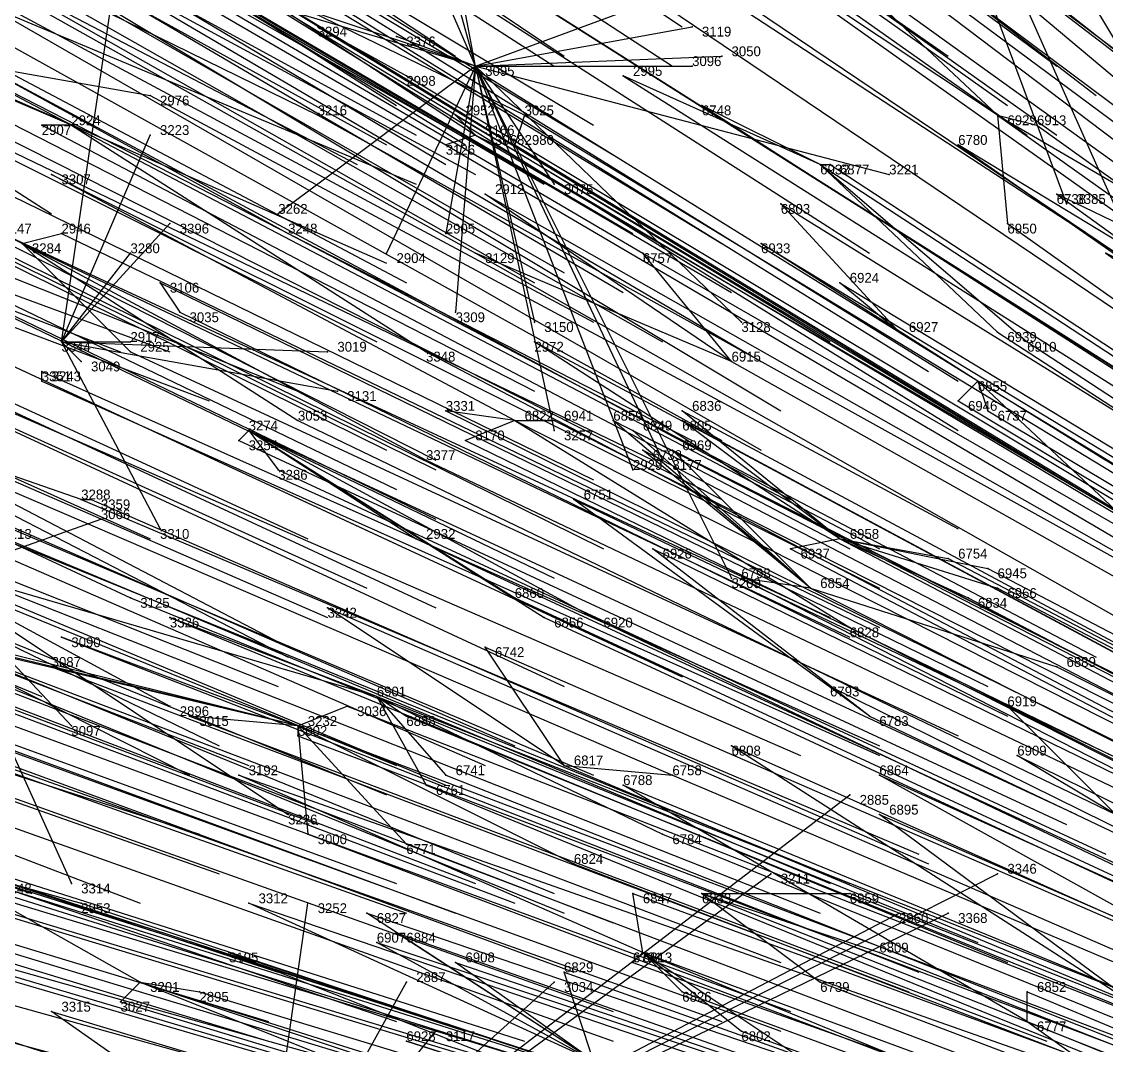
# Model space of a CAD drawing. Extents: x -0.5 to 0.59, y -0.5 to 0.59.
# Drawn here: x -0.381 to -0.271, y 0.1076 to 0.2115 of the extents above; entities that cross this region are included whole.
import ezdxf

# ---------------------------------------------------------------- set-up
doc = ezdxf.new("R2010")
doc.units = 0
for name, color, linetype in [('Facilities', 3, 'CONTINUOUS'), ('Facilities_lines', 3, 'CONTINUOUS'), ('Normals', 1, 'CONTINUOUS'), ('Source_points', 5, 'CONTINUOUS'), ('Text', 3, 'CONTINUOUS')]:
    doc.layers.add(name, color=color, linetype=linetype)

msp = doc.modelspace()

# ---------------------------------------------------------------- linework, layer by layer
at = {"layer": 'Facilities', "color": 3}
for p in [(-0.351, 0.211, -1.025), (-0.335, 0.207, -1.25), (-0.33, 0.202, -0.968), (-0.282, 0.202, -0.866), (-0.376, 0.201, -1.067), (-0.335, 0.2, -0.975), (-0.3, 0.197, -0.897), (-0.381, 0.189, -1.062), (-0.367, 0.185, -1.027), (-0.292, 0.18, -0.858), (-0.377, 0.179, -1.25), (-0.309, 0.177, -0.892), (-0.379, 0.175, -1.044), (-0.284, 0.175, -0.834), (-0.331, 0.171, -0.931), (-0.358, 0.17, -0.992), (-0.375, 0.163, -1.023), (-0.298, 0.159, -0.843), (-0.301, 0.154, -0.845), (-0.345, 0.143, -0.935), (-0.295, 0.141, -0.817), (-0.353, 0.14, -0.949), (-0.326, 0.136, -0.882), (-0.312, 0.123, -0.838), (-0.318, 0.117, -0.847), (-0.369, 0.114, -0.964), (-0.279, 0.11, -0.749)]:
    msp.add_point(p, dxfattribs=at)
at = {"layer": 'Facilities_lines', "color": 3}
for p, q in [((-0.3, 0.26, -1.25), (-0.264, 0.179, -1.25)), ((-0.3, 0.26, -1.25), (-0.265, 0.201, -1.25)), ((-0.3, 0.26, -1.25), (-0.275, 0.193, -1.25)), ((-0.335, 0.207, -1.25), (-0.346, 0.247, -1.25)), ((-0.335, 0.207, -1.25), (-0.346, 0.247, -1.25)), ((-0.335, 0.207, -1.25), (-0.348, 0.237, -1.25)), ((-0.306, 0.236, -0.965), (-0.262, 0.199, -0.822)), ((-0.335, 0.207, -1.25), (-0.34, 0.234, -1.25)), ((-0.41, 0.231, -1.176), (-0.351, 0.202, -1.014)), ((-0.282, 0.202, -0.866), (-0.312, 0.222, -0.956)), ((-0.335, 0.207, -1.25), (-0.372, 0.218, -1.25)), ((-0.33, 0.202, -0.968), (-0.365, 0.219, -1.065)), ((-0.282, 0.202, -0.866), (-0.299, 0.218, -0.925)), ((-0.376, 0.201, -1.067), (-0.411, 0.216, -1.162)), ((-0.335, 0.207, -1.25), (-0.362, 0.216, -1.25)), ((-0.335, 0.207, -1.25), (-0.316, 0.214, -1.25)), ((-0.377, 0.179, -1.25), (-0.372, 0.213, -1.25)), ((-0.376, 0.201, -1.067), (-0.395, 0.211, -1.12)), ((-0.351, 0.211, -1.025), (-0.342, 0.206, -0.998)), ((-0.335, 0.207, -1.25), (-0.313, 0.211, -1.25)), ((-0.335, 0.207, -1.25), (-0.343, 0.21, -1.25)), ((-0.385, 0.207, -1.093), (-0.368, 0.204, -1.051)), ((-0.385, 0.207, -1.093), (-0.354, 0.19, -1.005)), ((-0.335, 0.207, -1.25), (-0.355, 0.192, -1.25)), ((-0.335, 0.207, -1.25), (-0.344, 0.188, -1.25)), ((-0.335, 0.207, -1.25), (-0.338, 0.19, -1.25)), ((-0.335, 0.207, -1.25), (-0.337, 0.182, -1.25)), ((-0.335, 0.207, -1.25), (-0.31, 0.208, -1.25)), ((-0.335, 0.207, -1.25), (-0.319, 0.166, -1.25)), ((-0.335, 0.207, -1.25), (-0.327, 0.195, -1.25)), ((-0.335, 0.207, -1.25), (-0.313, 0.207, -1.25)), ((-0.335, 0.207, -1.25), (-0.308, 0.181, -1.25)), ((-0.335, 0.207, -1.25), (-0.329, 0.181, -1.25)), ((-0.335, 0.207, -1.25), (-0.316, 0.167, -1.25)), ((-0.335, 0.207, -1.25), (-0.309, 0.155, -1.25)), ((-0.335, 0.207, -1.25), (-0.293, 0.196, -1.25)), ((-0.335, 0.207, -1.25), (-0.327, 0.17, -1.25)), ((-0.3, 0.197, -0.897), (-0.32, 0.206, -0.952)), ((-0.3, 0.197, -0.897), (-0.312, 0.203, -0.931)), ((-0.335, 0.2, -0.975), (-0.337, 0.202, -0.982)), ((-0.33, 0.202, -0.968), (-0.331, 0.199, -0.965)), ((-0.282, 0.202, -0.866), (-0.27, 0.195, -0.832)), ((-0.282, 0.202, -0.866), (-0.278, 0.201, -0.858)), ((-0.282, 0.202, -0.866), (-0.281, 0.191, -0.849)), ((-0.376, 0.201, -1.067), (-0.379, 0.201, -1.072)), ((-0.376, 0.201, -1.067), (-0.34, 0.178, -0.959)), ((-0.377, 0.179, -1.25), (-0.368, 0.2, -1.25)), ((-0.335, 0.2, -0.975), (-0.338, 0.199, -0.98)), ((-0.335, 0.2, -0.975), (-0.333, 0.199, -0.971)), ((-0.253, 0.179, -0.776), (-0.286, 0.199, -0.871)), ((-0.331, 0.171, -0.931), (-0.378, 0.196, -1.063)), ((-0.3, 0.197, -0.897), (-0.299, 0.197, -0.894)), ((-0.3, 0.197, -0.897), (-0.279, 0.179, -0.828)), ((-0.3, 0.197, -0.897), (-0.282, 0.18, -0.836)), ((-0.309, 0.177, -0.892), (-0.334, 0.194, -0.965)), ((-0.247, 0.18, -0.765), (-0.276, 0.194, -0.843)), ((-0.292, 0.18, -0.858), (-0.304, 0.193, -0.9)), ((-0.377, 0.179, -1.25), (-0.366, 0.191, -1.25)), ((-0.381, 0.189, -1.062), (-0.383, 0.19, -1.069)), ((-0.381, 0.189, -1.062), (-0.377, 0.19, -1.057)), ((-0.381, 0.189, -1.062), (-0.37, 0.178, -1.027)), ((-0.381, 0.189, -1.062), (-0.353, 0.171, -0.982)), ((-0.381, 0.189, -1.062), (-0.34, 0.167, -0.948)), ((-0.284, 0.175, -0.834), (-0.306, 0.189, -0.9)), ((-0.377, 0.179, -1.25), (-0.37, 0.188, -1.25)), ((-0.309, 0.177, -0.892), (-0.335, 0.188, -0.959)), ((-0.309, 0.177, -0.892), (-0.318, 0.188, -0.924)), ((-0.253, 0.179, -0.776), (-0.271, 0.188, -0.825)), ((-0.367, 0.185, -1.027), (-0.365, 0.182, -1.018)), ((-0.292, 0.18, -0.858), (-0.298, 0.185, -0.877)), ((-0.377, 0.179, -1.25), (-0.35, 0.178, -1.25)), ((-0.377, 0.179, -1.25), (-0.349, 0.174, -1.25)), ((-0.377, 0.179, -1.25), (-0.37, 0.179, -1.25)), ((-0.377, 0.179, -1.25), (-0.375, 0.177, -1.25)), ((-0.377, 0.179, -1.25), (-0.367, 0.16, -1.25)), ((-0.298, 0.159, -0.843), (-0.329, 0.179, -0.937)), ((-0.379, 0.175, -1.044), (-0.379, 0.176, -1.044)), ((-0.284, 0.175, -0.834), (-0.286, 0.173, -0.835)), ((-0.284, 0.175, -0.834), (-0.283, 0.172, -0.827)), ((-0.284, 0.175, -0.834), (-0.268, 0.16, -0.78)), ((-0.375, 0.163, -1.023), (-0.401, 0.172, -1.091)), ((-0.331, 0.171, -0.931), (-0.338, 0.172, -0.949)), ((-0.298, 0.159, -0.843), (-0.314, 0.172, -0.894)), ((-0.331, 0.171, -0.931), (-0.336, 0.169, -0.94)), ((-0.331, 0.171, -0.931), (-0.297, 0.15, -0.832)), ((-0.331, 0.171, -0.931), (-0.327, 0.171, -0.922)), ((-0.301, 0.154, -0.845), (-0.321, 0.171, -0.91)), ((-0.298, 0.159, -0.843), (-0.314, 0.171, -0.893)), ((-0.358, 0.17, -0.992), (-0.359, 0.169, -0.992)), ((-0.358, 0.17, -0.992), (-0.341, 0.159, -0.94)), ((-0.358, 0.17, -0.992), (-0.355, 0.166, -0.981)), ((-0.358, 0.17, -0.992), (-0.328, 0.151, -0.902)), ((-0.358, 0.17, -0.992), (-0.331, 0.153, -0.912)), ((-0.358, 0.17, -0.992), (-0.323, 0.151, -0.89)), ((-0.301, 0.154, -0.845), (-0.319, 0.17, -0.903)), ((-0.301, 0.154, -0.845), (-0.318, 0.168, -0.898)), ((-0.301, 0.154, -0.845), (-0.315, 0.168, -0.892)), ((-0.375, 0.163, -1.023), (-0.374, 0.163, -1.019)), ((-0.295, 0.141, -0.817), (-0.325, 0.163, -0.908)), ((-0.39, 0.155, -1.25), (-0.373, 0.161, -1.25)), ((-0.385, 0.16, -1.043), (-0.37, 0.153, -1)), ((-0.298, 0.159, -0.843), (-0.303, 0.158, -0.854)), ((-0.298, 0.159, -0.843), (-0.287, 0.157, -0.818)), ((-0.298, 0.159, -0.843), (-0.283, 0.156, -0.808)), ((-0.298, 0.159, -0.843), (-0.285, 0.153, -0.807)), ((-0.298, 0.159, -0.843), (-0.282, 0.154, -0.803)), ((-0.295, 0.141, -0.817), (-0.317, 0.158, -0.885)), ((-0.353, 0.14, -0.949), (-0.421, 0.157, -1.124)), ((-0.39, 0.155, -1.25), (-0.366, 0.142, -1.25)), ((-0.39, 0.155, -1.25), (-0.376, 0.14, -1.25)), ((-0.39, 0.155, -1.25), (-0.354, 0.131, -1.25)), ((-0.39, 0.155, -1.25), (-0.376, 0.124, -1.25)), ((-0.345, 0.143, -0.935), (-0.386, 0.155, -1.04)), ((-0.301, 0.154, -0.845), (-0.308, 0.155, -0.863)), ((-0.301, 0.154, -0.845), (-0.276, 0.146, -0.78)), ((-0.353, 0.14, -0.949), (-0.407, 0.153, -1.089)), ((-0.326, 0.136, -0.882), (-0.35, 0.152, -0.955)), ((-0.345, 0.143, -0.935), (-0.366, 0.151, -0.991)), ((-0.353, 0.14, -0.949), (-0.391, 0.149, -1.046)), ((-0.353, 0.14, -0.949), (-0.377, 0.149, -1.012)), ((-0.326, 0.136, -0.882), (-0.334, 0.148, -0.913)), ((-0.353, 0.14, -0.949), (-0.378, 0.146, -1.014)), ((-0.295, 0.141, -0.817), (-0.299, 0.144, -0.83)), ((-0.353, 0.14, -0.949), (-0.348, 0.142, -0.939)), ((-0.345, 0.143, -0.935), (-0.338, 0.135, -0.909)), ((-0.345, 0.143, -0.935), (-0.34, 0.134, -0.913)), ((-0.345, 0.143, -0.935), (-0.316, 0.129, -0.853)), ((-0.345, 0.143, -0.935), (-0.342, 0.141, -0.925)), ((-0.27, 0.131, -0.749), (-0.281, 0.142, -0.788)), ((-0.353, 0.14, -0.949), (-0.364, 0.141, -0.976)), ((-0.353, 0.14, -0.949), (-0.352, 0.129, -0.936)), ((-0.353, 0.14, -0.949), (-0.353, 0.139, -0.949)), ((-0.353, 0.14, -0.949), (-0.342, 0.128, -0.913)), ((-0.353, 0.14, -0.949), (-0.325, 0.126, -0.872)), ((-0.267, 0.111, -0.722), (-0.309, 0.138, -0.846)), ((-0.27, 0.131, -0.749), (-0.28, 0.137, -0.779)), ((-0.326, 0.136, -0.882), (-0.315, 0.135, -0.858)), ((-0.318, 0.117, -0.847), (-0.359, 0.135, -0.959)), ((-0.267, 0.12, -0.732), (-0.294, 0.135, -0.81)), ((-0.418, 0.134, -1.097), (-0.375, 0.122, -0.986)), ((-0.279, 0.11, -0.749), (-0.32, 0.134, -0.868)), ((-0.357, 0.087, -1.25), (-0.297, 0.133, -1.25)), ((-0.267, 0.111, -0.722), (-0.294, 0.131, -0.805)), ((-0.357, 0.087, -1.25), (-0.305, 0.125, -1.25)), ((-0.357, 0.087, -1.25), (-0.282, 0.125, -1.25)), ((-0.369, 0.114, -0.964), (-0.385, 0.123, -1.01)), ((-0.318, 0.117, -0.847), (-0.319, 0.123, -0.854)), ((-0.312, 0.123, -0.838), (-0.3, 0.114, -0.803)), ((-0.312, 0.123, -0.838), (-0.294, 0.117, -0.792)), ((-0.312, 0.123, -0.838), (-0.297, 0.123, -0.804)), ((-0.323, 0.106, -0.849), (-0.358, 0.122, -0.945)), ((-0.357, 0.087, -1.25), (-0.352, 0.122, -1.25)), ((-0.357, 0.087, -1.25), (-0.292, 0.121, -1.25)), ((-0.357, 0.087, -1.25), (-0.287, 0.121, -1.25)), ((-0.323, 0.106, -0.849), (-0.346, 0.121, -0.916)), ((-0.323, 0.106, -0.849), (-0.343, 0.119, -0.906)), ((-0.323, 0.106, -0.849), (-0.345, 0.118, -0.913)), ((-0.317, 0.1, -0.83), (-0.36, 0.117, -0.946)), ((-0.318, 0.117, -0.847), (-0.319, 0.116, -0.85)), ((-0.318, 0.117, -0.847), (-0.279, 0.101, -0.741)), ((-0.318, 0.117, -0.847), (-0.308, 0.109, -0.818)), ((-0.318, 0.117, -0.847), (-0.314, 0.113, -0.835)), ((-0.318, 0.117, -0.847), (-0.3, 0.105, -0.796)), ((-0.323, 0.106, -0.849), (-0.337, 0.116, -0.89)), ((-0.323, 0.106, -0.849), (-0.326, 0.115, -0.865)), ((-0.369, 0.114, -0.964), (-0.371, 0.112, -0.97)), ((-0.369, 0.114, -0.964), (-0.363, 0.113, -0.951)), ((-0.369, 0.114, -0.964), (-0.334, 0.1, -0.873)), ((-0.369, 0.114, -0.964), (-0.333, 0.102, -0.872)), ((-0.357, 0.087, -1.25), (-0.327, 0.114, -1.25)), ((-0.357, 0.087, -1.25), (-0.342, 0.114, -1.25)), ((-0.279, 0.11, -0.749), (-0.279, 0.113, -0.752)), ((-0.368, 0.104, -0.958), (-0.378, 0.111, -0.984)), ((-0.357, 0.087, -1.25), (-0.339, 0.109, -1.25)), ((-0.279, 0.11, -0.749), (-0.258, 0.095, -0.687)), ((-0.317, 0.1, -0.83), (-0.342, 0.108, -0.897))]:
    msp.add_line(p, q, dxfattribs=at)
at = {"layer": 'Normals', "color": 1}
for p, q in [((-0.42, 0.263, -1.239), (-0.337, 0.208, -1.237)), ((-0.406, 0.262, -1.208), (-0.326, 0.208, -1.233)), ((-0.391, 0.262, -1.178), (-0.314, 0.211, -1.215)), ((-0.35, 0.262, -1.093), (-0.276, 0.207, -1.13)), ((-0.363, 0.261, -1.118), (-0.287, 0.208, -1.156)), ((-0.346, 0.261, -1.083), (-0.272, 0.204, -1.12)), ((-0.335, 0.26, -1.061), (-0.263, 0.203, -1.099)), ((-0.408, 0.259, -1.209), (-0.327, 0.207, -1.236)), ((-0.393, 0.258, -1.174), (-0.315, 0.207, -1.212)), ((-0.357, 0.257, -1.099), (-0.281, 0.203, -1.137)), ((-0.423, 0.254, -1.25), (-0.343, 0.203, -1.218)), ((-0.421, 0.254, -1.229), (-0.336, 0.202, -1.239)), ((-0.352, 0.254, -1.084), (-0.276, 0.2, -1.122)), ((-0.416, 0.253, -1.216), (-0.335, 0.2, -1.241)), ((-0.354, 0.253, -1.088), (-0.279, 0.2, -1.126)), ((-0.419, 0.25, -1.219), (-0.336, 0.199, -1.242)), ((-0.424, 0.249, -1.229), (-0.338, 0.199, -1.242)), ((-0.403, 0.249, -1.183), (-0.323, 0.201, -1.221)), ((-0.429, 0.248, -1.239), (-0.341, 0.2, -1.24)), ((-0.431, 0.247, -1.242), (-0.344, 0.199, -1.233)), ((-0.422, 0.247, -1.222), (-0.338, 0.197, -1.242)), ((-0.401, 0.246, -1.176), (-0.321, 0.198, -1.214)), ((-0.433, 0.242, -1.241), (-0.347, 0.197, -1.22)), ((-0.42, 0.242, -1.211), (-0.335, 0.196, -1.239)), ((-0.408, 0.242, -1.187), (-0.328, 0.195, -1.224)), ((-0.407, 0.24, -1.181), (-0.326, 0.194, -1.218)), ((-0.325, 0.241, -1.012), (-0.251, 0.185, -1.049)), ((-0.373, 0.238, -1.107), (-0.295, 0.188, -1.144)), ((-0.344, 0.238, -1.046), (-0.267, 0.186, -1.083)), ((-0.399, 0.237, -1.16), (-0.319, 0.19, -1.197)), ((-0.389, 0.237, -1.139), (-0.31, 0.189, -1.177)), ((-0.392, 0.236, -1.144), (-0.313, 0.188, -1.181)), ((-0.306, 0.236, -0.965), (-0.232, 0.179, -1.003)), ((-0.398, 0.235, -1.157), (-0.318, 0.188, -1.194)), ((-0.417, 0.234, -1.196), (-0.335, 0.188, -1.23)), ((-0.432, 0.233, -1.227), (-0.341, 0.195, -1.244)), ((-0.406, 0.232, -1.17), (-0.326, 0.186, -1.207)), ((-0.309, 0.232, -0.965), (-0.234, 0.176, -1.002)), ((-0.41, 0.231, -1.176), (-0.329, 0.185, -1.214)), ((-0.4, 0.231, -1.155), (-0.32, 0.184, -1.192)), ((-0.389, 0.231, -1.131), (-0.309, 0.184, -1.168)), ((-0.427, 0.23, -1.212), (-0.342, 0.185, -1.239)), ((-0.435, 0.227, -1.226), (-0.344, 0.187, -1.238)), ((-0.378, 0.227, -1.101), (-0.299, 0.179, -1.139)), ((-0.293, 0.226, -0.926), (-0.219, 0.17, -0.963)), ((-0.405, 0.225, -1.158), (-0.323, 0.181, -1.195)), ((-0.397, 0.225, -1.141), (-0.316, 0.179, -1.179)), ((-0.368, 0.225, -1.079), (-0.289, 0.176, -1.117)), ((-0.347, 0.225, -1.034), (-0.268, 0.175, -1.07)), ((-0.386, 0.224, -1.115), (-0.306, 0.177, -1.152)), ((-0.365, 0.224, -1.07), (-0.286, 0.175, -1.107)), ((-0.325, 0.224, -0.987), (-0.247, 0.173, -1.024)), ((-0.431, 0.222, -1.212), (-0.345, 0.179, -1.239)), ((-0.312, 0.222, -0.956), (-0.236, 0.168, -0.993)), ((-0.298, 0.222, -0.929), (-0.224, 0.167, -0.967)), ((-0.384, 0.22, -1.105), (-0.304, 0.172, -1.143)), ((-0.339, 0.22, -1.01), (-0.26, 0.17, -1.046)), ((-0.365, 0.219, -1.065), (-0.286, 0.17, -1.102)), ((-0.299, 0.218, -0.925), (-0.224, 0.164, -0.963)), ((-0.411, 0.216, -1.162), (-0.329, 0.174, -1.199)), ((-0.35, 0.216, -1.029), (-0.271, 0.167, -1.065)), ((-0.32, 0.216, -0.964), (-0.243, 0.164, -1.002)), ((-0.391, 0.214, -1.114), (-0.31, 0.169, -1.151)), ((-0.386, 0.214, -1.104), (-0.306, 0.168, -1.141)), ((-0.446, 0.211, -1.233), (-0.353, 0.174, -1.233)), ((-0.395, 0.211, -1.12), (-0.313, 0.169, -1.158)), ((-0.351, 0.211, -1.025), (-0.272, 0.163, -1.061)), ((-0.313, 0.211, -1.25), (-0.313, 0.211, -1.15)), ((-0.343, 0.21, -1.25), (-0.343, 0.21, -1.15)), ((-0.452, 0.209, -1.244), (-0.371, 0.178, -1.193)), ((-0.427, 0.209, -1.189), (-0.344, 0.168, -1.226)), ((-0.422, 0.209, -1.177), (-0.339, 0.167, -1.214)), ((-0.452, 0.207, -1.242), (-0.362, 0.173, -1.214)), ((-0.422, 0.207, -1.175), (-0.339, 0.166, -1.212)), ((-0.4, 0.207, -1.127), (-0.317, 0.167, -1.165)), ((-0.385, 0.207, -1.093), (-0.303, 0.163, -1.13)), ((-0.335, 0.207, -1.25), (-0.335, 0.207, -1.15)), ((-0.313, 0.207, -1.25), (-0.313, 0.207, -1.15)), ((-0.31, 0.208, -1.25), (-0.31, 0.208, -1.15)), ((-0.407, 0.206, -1.139), (-0.323, 0.165, -1.177)), ((-0.342, 0.206, -0.998), (-0.262, 0.158, -1.034)), ((-0.32, 0.206, -0.952), (-0.241, 0.156, -0.989)), ((-0.393, 0.205, -1.108), (-0.31, 0.163, -1.145)), ((-0.437, 0.204, -1.25), (-0.366, 0.178, -1.184)), ((-0.426, 0.204, -1.182), (-0.343, 0.164, -1.219)), ((-0.368, 0.204, -1.051), (-0.286, 0.16, -1.089)), ((-0.312, 0.203, -0.931), (-0.234, 0.153, -0.968)), ((-0.351, 0.202, -1.014), (-0.27, 0.157, -1.05)), ((-0.337, 0.202, -0.982), (-0.257, 0.154, -1.019)), ((-0.33, 0.202, -0.968), (-0.251, 0.154, -1.006)), ((-0.282, 0.202, -0.866), (-0.206, 0.148, -0.903)), ((-0.422, 0.201, -1.169), (-0.339, 0.161, -1.206)), ((-0.379, 0.201, -1.072), (-0.297, 0.158, -1.109)), ((-0.376, 0.201, -1.067), (-0.294, 0.158, -1.104)), ((-0.278, 0.201, -0.858), (-0.203, 0.147, -0.895)), ((-0.441, 0.2, -1.209), (-0.352, 0.159, -1.23)), ((-0.368, 0.2, -1.25), (-0.368, 0.2, -1.15)), ((-0.335, 0.2, -0.975), (-0.255, 0.153, -1.012)), ((-0.457, 0.199, -1.245), (-0.368, 0.159, -1.22)), ((-0.405, 0.199, -1.129), (-0.322, 0.158, -1.166)), ((-0.389, 0.199, -1.25), (-0.378, 0.192, -1.151)), ((-0.338, 0.199, -0.98), (-0.258, 0.152, -1.017)), ((-0.333, 0.199, -0.971), (-0.254, 0.152, -1.008)), ((-0.331, 0.199, -0.965), (-0.252, 0.151, -1.003)), ((-0.286, 0.199, -0.871), (-0.21, 0.146, -0.908)), ((-0.426, 0.197, -1.173), (-0.342, 0.158, -1.21)), ((-0.378, 0.196, -1.063), (-0.294, 0.154, -1.1)), ((-0.3, 0.197, -0.897), (-0.222, 0.146, -0.935)), ((-0.299, 0.197, -0.894), (-0.221, 0.146, -0.931)), ((-0.293, 0.196, -1.25), (-0.293, 0.196, -1.15)), ((-0.41, 0.195, -1.135), (-0.327, 0.155, -1.173)), ((-0.327, 0.195, -1.25), (-0.327, 0.195, -1.15)), ((-0.334, 0.194, -0.965), (-0.253, 0.148, -1.003)), ((-0.276, 0.194, -0.843), (-0.201, 0.14, -0.881)), ((-0.44, 0.193, -1.202), (-0.354, 0.148, -1.223)), ((-0.304, 0.193, -0.9), (-0.225, 0.144, -0.937)), ((-0.275, 0.193, -1.25), (-0.275, 0.193, -1.15)), ((-0.441, 0.192, -1.201), (-0.354, 0.147, -1.222)), ((-0.43, 0.192, -1.178), (-0.346, 0.154, -1.215)), ((-0.355, 0.192, -1.25), (-0.355, 0.192, -1.15)), ((-0.423, 0.191, -1.161), (-0.339, 0.152, -1.198)), ((-0.366, 0.191, -1.25), (-0.366, 0.191, -1.15)), ((-0.281, 0.191, -0.849), (-0.205, 0.137, -0.887)), ((-0.383, 0.19, -1.069), (-0.299, 0.151, -1.107)), ((-0.377, 0.19, -1.057), (-0.294, 0.15, -1.094)), ((-0.354, 0.19, -1.005), (-0.272, 0.147, -1.042)), ((-0.338, 0.19, -1.25), (-0.338, 0.19, -1.15)), ((-0.381, 0.189, -1.062), (-0.297, 0.149, -1.099)), ((-0.306, 0.189, -0.9), (-0.227, 0.141, -0.937)), ((-0.435, 0.188, -1.185), (-0.35, 0.151, -1.222)), ((-0.37, 0.188, -1.25), (-0.37, 0.188, -1.15)), ((-0.344, 0.188, -1.25), (-0.344, 0.188, -1.15)), ((-0.335, 0.188, -0.959), (-0.254, 0.142, -0.997)), ((-0.318, 0.188, -0.924), (-0.238, 0.142, -0.961)), ((-0.271, 0.188, -0.825), (-0.195, 0.134, -0.862)), ((-0.367, 0.185, -1.027), (-0.283, 0.144, -1.064)), ((-0.298, 0.185, -0.877), (-0.219, 0.137, -0.914)), ((-0.398, 0.184, -1.097), (-0.314, 0.145, -1.134)), ((-0.41, 0.183, -1.123), (-0.326, 0.144, -1.161)), ((-0.365, 0.182, -1.018), (-0.281, 0.141, -1.055)), ((-0.337, 0.182, -1.25), (-0.337, 0.182, -1.15)), ((-0.329, 0.181, -1.25), (-0.329, 0.181, -1.15)), ((-0.308, 0.181, -1.25), (-0.308, 0.181, -1.15)), ((-0.453, 0.18, -1.218), (-0.364, 0.135, -1.225)), ((-0.448, 0.18, -1.206), (-0.361, 0.138, -1.232)), ((-0.292, 0.18, -0.858), (-0.213, 0.131, -0.895)), ((-0.282, 0.18, -0.836), (-0.204, 0.129, -0.873)), ((-0.443, 0.179, -1.194), (-0.355, 0.144, -1.227)), ((-0.377, 0.179, -1.25), (-0.377, 0.179, -1.15)), ((-0.37, 0.179, -1.25), (-0.37, 0.179, -1.15)), ((-0.329, 0.179, -0.937), (-0.247, 0.135, -0.974)), ((-0.279, 0.179, -0.828), (-0.201, 0.128, -0.865)), ((-0.37, 0.178, -1.027), (-0.286, 0.139, -1.064)), ((-0.35, 0.178, -1.25), (-0.35, 0.178, -1.15)), ((-0.34, 0.178, -0.959), (-0.258, 0.135, -0.996)), ((-0.375, 0.177, -1.25), (-0.375, 0.177, -1.15)), ((-0.309, 0.177, -0.892), (-0.229, 0.132, -0.929)), ((-0.459, 0.176, -1.23), (-0.379, 0.143, -1.181)), ((-0.379, 0.176, -1.044), (-0.294, 0.138, -1.081)), ((-0.416, 0.175, -1.129), (-0.331, 0.138, -1.167)), ((-0.387, 0.174, -1.061), (-0.302, 0.137, -1.098)), ((-0.379, 0.175, -1.044), (-0.294, 0.137, -1.081)), ((-0.349, 0.174, -1.25), (-0.349, 0.174, -1.15)), ((-0.284, 0.175, -0.834), (-0.205, 0.127, -0.871)), ((-0.419, 0.173, -1.133), (-0.334, 0.136, -1.171)), ((-0.286, 0.173, -0.835), (-0.206, 0.125, -0.872)), ((-0.401, 0.172, -1.091), (-0.315, 0.135, -1.128)), ((-0.338, 0.172, -0.949), (-0.255, 0.131, -0.986)), ((-0.314, 0.172, -0.894), (-0.232, 0.128, -0.932)), ((-0.283, 0.172, -0.827), (-0.203, 0.124, -0.864)), ((-0.429, 0.171, -1.154), (-0.343, 0.136, -1.191)), ((-0.408, 0.171, -1.106), (-0.323, 0.135, -1.144)), ((-0.353, 0.171, -0.982), (-0.27, 0.131, -1.019)), ((-0.331, 0.171, -0.931), (-0.248, 0.129, -0.968)), ((-0.327, 0.171, -0.922), (-0.244, 0.129, -0.959)), ((-0.321, 0.171, -0.91), (-0.239, 0.129, -0.948)), ((-0.314, 0.171, -0.893), (-0.232, 0.127, -0.931)), ((-0.446, 0.17, -1.193), (-0.358, 0.136, -1.228)), ((-0.424, 0.17, -1.142), (-0.338, 0.134, -1.179)), ((-0.358, 0.17, -0.992), (-0.274, 0.131, -1.029)), ((-0.327, 0.17, -1.25), (-0.327, 0.17, -1.15)), ((-0.319, 0.17, -0.903), (-0.236, 0.128, -0.941)), ((-0.359, 0.169, -0.992), (-0.275, 0.13, -1.029)), ((-0.336, 0.169, -0.94), (-0.252, 0.128, -0.976)), ((-0.43, 0.168, -1.155), (-0.344, 0.133, -1.192)), ((-0.318, 0.168, -0.898), (-0.235, 0.125, -0.935)), ((-0.315, 0.168, -0.892), (-0.232, 0.126, -0.93)), ((-0.34, 0.167, -0.948), (-0.256, 0.127, -0.984)), ((-0.316, 0.167, -1.25), (-0.316, 0.167, -1.15)), ((-0.355, 0.166, -0.981), (-0.271, 0.127, -1.018)), ((-0.319, 0.166, -1.25), (-0.319, 0.166, -1.15)), ((-0.438, 0.163, -1.168), (-0.351, 0.13, -1.205)), ((-0.375, 0.163, -1.023), (-0.29, 0.127, -1.061)), ((-0.374, 0.163, -1.019), (-0.289, 0.126, -1.057)), ((-0.325, 0.163, -0.908), (-0.241, 0.123, -0.946)), ((-0.373, 0.161, -1.25), (-0.373, 0.161, -1.15)), ((-0.385, 0.16, -1.043), (-0.299, 0.124, -1.08)), ((-0.367, 0.16, -1.25), (-0.367, 0.16, -1.15)), ((-0.456, 0.159, -1.208), (-0.363, 0.129, -1.229)), ((-0.383, 0.159, -1.037), (-0.297, 0.124, -1.074)), ((-0.341, 0.159, -0.94), (-0.257, 0.12, -0.977)), ((-0.298, 0.159, -0.843), (-0.216, 0.116, -0.881)), ((-0.463, 0.158, -1.222), (-0.369, 0.122, -1.219)), ((-0.413, 0.158, -1.104), (-0.327, 0.123, -1.142)), ((-0.317, 0.158, -0.885), (-0.233, 0.117, -0.922)), ((-0.303, 0.158, -0.854), (-0.221, 0.115, -0.891)), ((-0.421, 0.157, -1.124), (-0.335, 0.124, -1.161)), ((-0.287, 0.157, -0.818), (-0.205, 0.114, -0.855)), ((-0.449, 0.156, -1.188), (-0.361, 0.125, -1.225)), ((-0.431, 0.156, -1.145), (-0.343, 0.124, -1.182)), ((-0.412, 0.156, -1.101), (-0.326, 0.121, -1.139)), ((-0.283, 0.156, -0.808), (-0.201, 0.113, -0.845)), ((-0.418, 0.155, -1.115), (-0.331, 0.122, -1.152)), ((-0.386, 0.155, -1.04), (-0.3, 0.121, -1.077)), ((-0.309, 0.155, -1.25), (-0.309, 0.155, -1.15)), ((-0.308, 0.155, -0.863), (-0.226, 0.113, -0.901)), ((-0.301, 0.154, -0.845), (-0.218, 0.112, -0.882)), ((-0.282, 0.154, -0.803), (-0.2, 0.111, -0.841)), ((-0.47, 0.152, -1.234), (-0.38, 0.123, -1.199)), ((-0.429, 0.152, -1.139), (-0.342, 0.121, -1.175)), ((-0.424, 0.153, -1.128), (-0.337, 0.121, -1.165)), ((-0.407, 0.153, -1.089), (-0.321, 0.12, -1.126)), ((-0.37, 0.153, -1), (-0.284, 0.118, -1.038)), ((-0.35, 0.152, -0.955), (-0.265, 0.115, -0.991)), ((-0.331, 0.153, -0.912), (-0.247, 0.114, -0.95)), ((-0.285, 0.153, -0.807), (-0.203, 0.11, -0.845)), ((-0.366, 0.151, -0.991), (-0.281, 0.116, -1.028)), ((-0.328, 0.151, -0.902), (-0.244, 0.112, -0.939)), ((-0.323, 0.151, -0.89), (-0.239, 0.111, -0.928)), ((-0.297, 0.15, -0.832), (-0.214, 0.108, -0.869)), ((-0.391, 0.149, -1.046), (-0.304, 0.116, -1.083)), ((-0.377, 0.149, -1.012), (-0.29, 0.115, -1.049)), ((-0.334, 0.148, -0.913), (-0.249, 0.111, -0.95)), ((-0.412, 0.147, -1.094), (-0.325, 0.115, -1.131)), ((-0.378, 0.146, -1.014), (-0.291, 0.113, -1.051)), ((-0.276, 0.146, -0.78), (-0.193, 0.104, -0.818)), ((-0.443, 0.144, -1.165), (-0.355, 0.115, -1.202)), ((-0.299, 0.144, -0.83), (-0.216, 0.103, -0.867)), ((-0.408, 0.142, -1.08), (-0.321, 0.111, -1.118)), ((-0.39, 0.143, -1.039), (-0.303, 0.111, -1.076)), ((-0.366, 0.142, -1.25), (-0.366, 0.142, -1.15)), ((-0.348, 0.142, -0.939), (-0.261, 0.108, -0.976)), ((-0.345, 0.143, -0.935), (-0.259, 0.109, -0.972)), ((-0.281, 0.142, -0.788), (-0.199, 0.101, -0.826)), ((-0.397, 0.141, -1.053), (-0.31, 0.11, -1.091)), ((-0.392, 0.141, -1.04), (-0.304, 0.109, -1.078)), ((-0.364, 0.141, -0.976), (-0.277, 0.108, -1.013)), ((-0.342, 0.141, -0.925), (-0.256, 0.106, -0.963)), ((-0.295, 0.141, -0.817), (-0.211, 0.101, -0.854)), ((-0.431, 0.14, -1.133), (-0.343, 0.11, -1.169)), ((-0.376, 0.14, -1.25), (-0.376, 0.14, -1.15)), ((-0.353, 0.14, -0.949), (-0.266, 0.107, -0.986)), ((-0.408, 0.139, -1.078), (-0.321, 0.108, -1.116)), ((-0.353, 0.139, -0.949), (-0.266, 0.106, -0.986)), ((-0.425, 0.138, -1.116), (-0.336, 0.109, -1.153)), ((-0.309, 0.138, -0.846), (-0.224, 0.1, -0.883)), ((-0.445, 0.137, -1.163), (-0.356, 0.11, -1.2)), ((-0.28, 0.137, -0.779), (-0.197, 0.096, -0.817)), ((-0.468, 0.136, -1.217), (-0.373, 0.105, -1.227)), ((-0.418, 0.136, -1.1), (-0.33, 0.108, -1.137)), ((-0.326, 0.136, -0.882), (-0.24, 0.1, -0.919)), ((-0.445, 0.135, -1.163), (-0.356, 0.108, -1.2)), ((-0.359, 0.135, -0.959), (-0.271, 0.104, -0.995)), ((-0.338, 0.135, -0.909), (-0.252, 0.101, -0.947)), ((-0.315, 0.135, -0.858), (-0.23, 0.099, -0.894)), ((-0.294, 0.135, -0.81), (-0.21, 0.097, -0.848)), ((-0.418, 0.134, -1.097), (-0.329, 0.106, -1.134)), ((-0.34, 0.134, -0.913), (-0.254, 0.099, -0.95)), ((-0.32, 0.134, -0.868), (-0.235, 0.099, -0.906)), ((-0.297, 0.133, -1.25), (-0.297, 0.133, -1.15)), ((-0.408, 0.132, -1.072), (-0.32, 0.104, -1.11)), ((-0.354, 0.131, -1.25), (-0.354, 0.131, -1.15)), ((-0.294, 0.131, -0.805), (-0.209, 0.094, -0.842)), ((-0.425, 0.13, -1.111), (-0.336, 0.103, -1.148)), ((-0.352, 0.129, -0.936), (-0.265, 0.096, -0.973)), ((-0.316, 0.129, -0.853), (-0.23, 0.094, -0.89)), ((-0.397, 0.128, -1.042), (-0.308, 0.1, -1.079)), ((-0.342, 0.128, -0.913), (-0.255, 0.095, -0.95)), ((-0.402, 0.127, -1.054), (-0.313, 0.1, -1.092)), ((-0.4, 0.126, -1.049), (-0.311, 0.099, -1.087)), ((-0.325, 0.126, -0.872), (-0.239, 0.093, -0.91)), ((-0.305, 0.125, -1.25), (-0.305, 0.125, -1.15)), ((-0.282, 0.125, -1.25), (-0.282, 0.125, -1.15)), ((-0.376, 0.124, -1.25), (-0.376, 0.124, -1.15)), ((-0.385, 0.123, -1.01), (-0.296, 0.096, -1.048)), ((-0.319, 0.123, -0.854), (-0.232, 0.091, -0.891)), ((-0.312, 0.123, -0.838), (-0.226, 0.089, -0.876)), ((-0.297, 0.123, -0.804), (-0.211, 0.089, -0.841)), ((-0.409, 0.122, -1.067), (-0.32, 0.096, -1.105)), ((-0.407, 0.122, -1.063), (-0.319, 0.096, -1.101)), ((-0.375, 0.122, -0.986), (-0.287, 0.093, -1.023)), ((-0.358, 0.122, -0.945), (-0.27, 0.092, -0.982)), ((-0.352, 0.122, -1.25), (-0.352, 0.122, -1.15)), ((-0.412, 0.12, -1.072), (-0.322, 0.095, -1.109)), ((-0.346, 0.121, -0.916), (-0.258, 0.091, -0.954)), ((-0.292, 0.121, -1.25), (-0.292, 0.121, -1.15)), ((-0.287, 0.121, -1.25), (-0.287, 0.121, -1.15)), ((-0.343, 0.119, -0.906), (-0.255, 0.088, -0.944)), ((-0.345, 0.118, -0.913), (-0.258, 0.089, -0.95)), ((-0.388, 0.117, -1.014), (-0.299, 0.092, -1.051)), ((-0.36, 0.117, -0.946), (-0.272, 0.088, -0.984)), ((-0.318, 0.117, -0.847), (-0.231, 0.085, -0.884)), ((-0.294, 0.117, -0.792), (-0.208, 0.083, -0.829)), ((-0.337, 0.116, -0.89), (-0.249, 0.086, -0.928)), ((-0.319, 0.116, -0.85), (-0.232, 0.085, -0.887)), ((-0.326, 0.115, -0.865), (-0.239, 0.084, -0.903)), ((-0.405, 0.114, -1.051), (-0.315, 0.09, -1.089)), ((-0.369, 0.114, -0.964), (-0.28, 0.086, -1.001)), ((-0.342, 0.114, -1.25), (-0.342, 0.114, -1.15)), ((-0.327, 0.114, -1.25), (-0.327, 0.114, -1.15)), ((-0.3, 0.114, -0.803), (-0.213, 0.081, -0.84)), ((-0.363, 0.113, -0.951), (-0.274, 0.086, -0.988)), ((-0.314, 0.113, -0.835), (-0.227, 0.081, -0.872)), ((-0.279, 0.113, -0.752), (-0.193, 0.077, -0.79)), ((-0.371, 0.112, -0.97), (-0.282, 0.085, -1.007)), ((-0.378, 0.111, -0.984), (-0.288, 0.084, -1.02)), ((-0.339, 0.109, -1.25), (-0.339, 0.109, -1.15)), ((-0.308, 0.109, -0.818), (-0.222, 0.078, -0.856)), ((-0.279, 0.11, -0.749), (-0.193, 0.075, -0.787)), ((-0.342, 0.108, -0.897), (-0.254, 0.08, -0.935))]:
    msp.add_line(p, q, dxfattribs=at)
at = {"layer": 'Source_points', "color": 5}
for p in [(-0.313, 0.211, -1.25), (-0.343, 0.21, -1.25), (-0.313, 0.207, -1.25), (-0.31, 0.208, -1.25), (-0.342, 0.206, -0.998), (-0.32, 0.206, -0.952), (-0.368, 0.204, -1.051), (-0.312, 0.203, -0.931), (-0.351, 0.202, -1.014), (-0.337, 0.202, -0.982), (-0.379, 0.201, -1.072), (-0.278, 0.201, -0.858), (-0.368, 0.2, -1.25), (-0.338, 0.199, -0.98), (-0.333, 0.199, -0.971), (-0.331, 0.199, -0.965), (-0.286, 0.199, -0.871), (-0.378, 0.196, -1.063), (-0.299, 0.197, -0.894), (-0.293, 0.196, -1.25), (-0.327, 0.195, -1.25), (-0.334, 0.194, -0.965), (-0.276, 0.194, -0.843), (-0.304, 0.193, -0.9), (-0.275, 0.193, -1.25), (-0.355, 0.192, -1.25), (-0.366, 0.191, -1.25), (-0.281, 0.191, -0.849), (-0.377, 0.19, -1.057), (-0.354, 0.19, -1.005), (-0.338, 0.19, -1.25), (-0.306, 0.189, -0.9), (-0.37, 0.188, -1.25), (-0.344, 0.188, -1.25), (-0.335, 0.188, -0.959), (-0.318, 0.188, -0.924), (-0.271, 0.188, -0.825), (-0.298, 0.185, -0.877), (-0.365, 0.182, -1.018), (-0.337, 0.182, -1.25), (-0.329, 0.181, -1.25), (-0.308, 0.181, -1.25), (-0.282, 0.18, -0.836), (-0.37, 0.179, -1.25), (-0.329, 0.179, -0.937), (-0.279, 0.179, -0.828), (-0.37, 0.178, -1.027), (-0.35, 0.178, -1.25), (-0.34, 0.178, -0.959), (-0.375, 0.177, -1.25), (-0.379, 0.176, -1.044), (-0.349, 0.174, -1.25), (-0.286, 0.173, -0.835), (-0.338, 0.172, -0.949), (-0.314, 0.172, -0.894), (-0.283, 0.172, -0.827), (-0.353, 0.171, -0.982), (-0.327, 0.171, -0.922), (-0.321, 0.171, -0.91), (-0.314, 0.171, -0.893), (-0.327, 0.17, -1.25), (-0.319, 0.17, -0.903), (-0.359, 0.169, -0.992), (-0.336, 0.169, -0.94), (-0.318, 0.168, -0.898), (-0.315, 0.168, -0.892), (-0.34, 0.167, -0.948), (-0.316, 0.167, -1.25), (-0.355, 0.166, -0.981), (-0.319, 0.166, -1.25), (-0.374, 0.163, -1.019), (-0.325, 0.163, -0.908), (-0.373, 0.161, -1.25), (-0.367, 0.16, -1.25), (-0.341, 0.159, -0.94), (-0.317, 0.158, -0.885), (-0.303, 0.158, -0.854), (-0.287, 0.157, -0.818), (-0.283, 0.156, -0.808), (-0.309, 0.155, -1.25), (-0.308, 0.155, -0.863), (-0.282, 0.154, -0.803), (-0.37, 0.153, -1), (-0.35, 0.152, -0.955), (-0.331, 0.153, -0.912), (-0.285, 0.153, -0.807), (-0.366, 0.151, -0.991), (-0.328, 0.151, -0.902), (-0.323, 0.151, -0.89), (-0.297, 0.15, -0.832), (-0.377, 0.149, -1.012), (-0.334, 0.148, -0.913), (-0.378, 0.146, -1.014), (-0.276, 0.146, -0.78), (-0.299, 0.144, -0.83), (-0.366, 0.142, -1.25), (-0.348, 0.142, -0.939), (-0.281, 0.142, -0.788), (-0.364, 0.141, -0.976), (-0.342, 0.141, -0.925), (-0.376, 0.14, -1.25), (-0.353, 0.139, -0.949), (-0.309, 0.138, -0.846), (-0.28, 0.137, -0.779), (-0.359, 0.135, -0.959), (-0.338, 0.135, -0.909), (-0.315, 0.135, -0.858), (-0.294, 0.135, -0.81), (-0.34, 0.134, -0.913), (-0.32, 0.134, -0.868), (-0.297, 0.133, -1.25), (-0.354, 0.131, -1.25), (-0.294, 0.131, -0.805), (-0.352, 0.129, -0.936), (-0.316, 0.129, -0.853), (-0.342, 0.128, -0.913), (-0.325, 0.126, -0.872), (-0.305, 0.125, -1.25), (-0.282, 0.125, -1.25), (-0.376, 0.124, -1.25), (-0.319, 0.123, -0.854), (-0.297, 0.123, -0.804), (-0.375, 0.122, -0.986), (-0.358, 0.122, -0.945), (-0.352, 0.122, -1.25), (-0.346, 0.121, -0.916), (-0.292, 0.121, -1.25), (-0.287, 0.121, -1.25), (-0.343, 0.119, -0.906), (-0.345, 0.118, -0.913), (-0.36, 0.117, -0.946), (-0.294, 0.117, -0.792), (-0.337, 0.116, -0.89), (-0.319, 0.116, -0.85), (-0.326, 0.115, -0.865), (-0.342, 0.114, -1.25), (-0.327, 0.114, -1.25), (-0.3, 0.114, -0.803), (-0.363, 0.113, -0.951), (-0.314, 0.113, -0.835), (-0.279, 0.113, -0.752), (-0.371, 0.112, -0.97), (-0.378, 0.111, -0.984), (-0.339, 0.109, -1.25), (-0.308, 0.109, -0.818), (-0.342, 0.108, -0.897)]:
    msp.add_point(p, dxfattribs=at)

# ---------------------------------------------------------------- texts
at = {"layer": 'Text', "color": 3}
for s, p in [('3294', (-0.351, 0.21, -1.025)), ('3119', (-0.312, 0.21, -1.25)), ('3376', (-0.342, 0.209, -1.25)), ('3050', (-0.309, 0.208, -1.25)), ('3095', (-0.334, 0.206, -1.25)), ('2995', (-0.319, 0.206, -0.952)), ('3096', (-0.313, 0.207, -1.25)), ('2998', (-0.342, 0.205, -0.998)), ('2976', (-0.367, 0.203, -1.051)), ('3216', (-0.351, 0.202, -1.014)), ('2952', (-0.336, 0.202, -0.982)), ('3025', (-0.33, 0.202, -0.968)), ('6748', (-0.312, 0.202, -0.931)), ('2924', (-0.376, 0.201, -1.067)), ('6929', (-0.281, 0.201, -0.866)), ('6913', (-0.278, 0.201, -0.858)), ('2907', (-0.379, 0.2, -1.072)), ('3223', (-0.367, 0.2, -1.25)), ('3166', (-0.334, 0.2, -0.975)), ('3068', (-0.333, 0.199, -0.971)), ('2980', (-0.33, 0.199, -0.965)), ('6780', (-0.286, 0.199, -0.871)), ('3126', (-0.338, 0.198, -0.98)), ('3307', (-0.377, 0.195, -1.063)), ('6932', (-0.3, 0.196, -0.897)), ('6877', (-0.298, 0.196, -0.894)), ('3221', (-0.293, 0.196, -1.25)), ('2912', (-0.333, 0.194, -0.965)), ('3075', (-0.326, 0.194, -1.25)), ('6738', (-0.276, 0.193, -0.843)), ('3385', (-0.274, 0.193, -1.25)), ('3262', (-0.355, 0.192, -1.25)), ('6803', (-0.304, 0.192, -0.9)), ('3147', (-0.383, 0.19, -1.069)), ('2946', (-0.377, 0.19, -1.057)), ('3396', (-0.365, 0.19, -1.25)), ('3248', (-0.354, 0.19, -1.005)), ('2905', (-0.338, 0.19, -1.25)), ('6950', (-0.281, 0.19, -0.849)), ('3284', (-0.38, 0.188, -1.062)), ('3280', (-0.37, 0.188, -1.25)), ('6933', (-0.306, 0.188, -0.9)), ('2904', (-0.343, 0.187, -1.25)), ('3129', (-0.334, 0.187, -0.959)), ('6757', (-0.318, 0.187, -0.924)), ('3106', (-0.366, 0.184, -1.027)), ('6924', (-0.297, 0.185, -0.877)), ('3035', (-0.364, 0.181, -1.018)), ('3309', (-0.337, 0.181, -1.25)), ('3150', (-0.328, 0.18, -1.25)), ('3128', (-0.308, 0.18, -1.25)), ('6927', (-0.291, 0.18, -0.858)), ('2917', (-0.37, 0.179, -1.25)), ('6939', (-0.281, 0.179, -0.836)), ('3344', (-0.377, 0.178, -1.25)), ('2925', (-0.369, 0.178, -1.027)), ('3019', (-0.349, 0.178, -1.25)), ('2972', (-0.329, 0.178, -0.937)), ('6910', (-0.279, 0.178, -0.828)), ('3348', (-0.34, 0.177, -0.959)), ('6915', (-0.309, 0.177, -0.892)), ('3049', (-0.374, 0.176, -1.25)), ('3351', (-0.379, 0.175, -1.044)), ('3243', (-0.378, 0.175, -1.044)), ('3131', (-0.348, 0.173, -1.25)), ('6855', (-0.284, 0.174, -0.834)), ('3331', (-0.338, 0.172, -0.949)), ('6836', (-0.313, 0.172, -0.894)), ('6946', (-0.285, 0.172, -0.835)), ('3053', (-0.353, 0.171, -0.982)), ('6822', (-0.33, 0.171, -0.931)), ('6941', (-0.326, 0.171, -0.922)), ('6859', (-0.321, 0.171, -0.91)), ('6737', (-0.282, 0.171, -0.827)), ('3274', (-0.358, 0.17, -0.992)), ('6849', (-0.318, 0.17, -0.903)), ('6805', (-0.314, 0.17, -0.893)), ('3170', (-0.335, 0.169, -0.94)), ('3257', (-0.326, 0.169, -1.25)), ('3254', (-0.358, 0.168, -0.992)), ('6969', (-0.314, 0.168, -0.892)), ('3377', (-0.34, 0.167, -0.948)), ('6733', (-0.317, 0.167, -0.898)), ('2929', (-0.319, 0.166, -1.25)), ('3177', (-0.315, 0.166, -1.25)), ('3286', (-0.355, 0.165, -0.981)), ('3288', (-0.375, 0.163, -1.023)), ('6751', (-0.324, 0.163, -0.908)), ('3359', (-0.373, 0.162, -1.019)), ('3066', (-0.373, 0.161, -1.25)), ('3113', (-0.383, 0.159, -1.037)), ('3310', (-0.367, 0.159, -1.25)), ('2932', (-0.34, 0.159, -0.94)), ('6958', (-0.297, 0.159, -0.843)), ('6926', (-0.316, 0.157, -0.885)), ('6937', (-0.302, 0.157, -0.854)), ('6754', (-0.286, 0.157, -0.818)), ('6798', (-0.308, 0.155, -0.863)), ('6945', (-0.282, 0.155, -0.808)), ('3209', (-0.309, 0.154, -1.25)), ('6854', (-0.3, 0.154, -0.845)), ('3125', (-0.369, 0.152, -1)), ('6860', (-0.331, 0.153, -0.912)), ('6834', (-0.284, 0.152, -0.807)), ('6966', (-0.281, 0.153, -0.803)), ('3242', (-0.35, 0.151, -0.955)), ('3326', (-0.366, 0.15, -0.991)), ('6856', (-0.327, 0.15, -0.902)), ('6920', (-0.322, 0.15, -0.89)), ('6828', (-0.297, 0.149, -0.832)), ('3090', (-0.376, 0.148, -1.012)), ('6742', (-0.333, 0.147, -0.913)), ('3087', (-0.378, 0.146, -1.014)), ('6889', (-0.275, 0.146, -0.78)), ('6901', (-0.345, 0.143, -0.935)), ('6793', (-0.299, 0.143, -0.83)), ('2896', (-0.365, 0.141, -1.25)), ('3036', (-0.347, 0.141, -0.939)), ('6919', (-0.281, 0.142, -0.788)), ('3015', (-0.363, 0.14, -0.976)), ('3232', (-0.352, 0.14, -0.949)), ('6888', (-0.342, 0.14, -0.925)), ('6783', (-0.294, 0.14, -0.817)), ('3097', (-0.376, 0.139, -1.25)), ('3002', (-0.353, 0.139, -0.949)), ('6808', (-0.309, 0.137, -0.846)), ('6909', (-0.28, 0.137, -0.779)), ('6817', (-0.325, 0.136, -0.882)), ('3192', (-0.358, 0.135, -0.959)), ('6741', (-0.337, 0.135, -0.909)), ('6758', (-0.315, 0.135, -0.858)), ('6864', (-0.294, 0.135, -0.81)), ('6788', (-0.32, 0.134, -0.868)), ('6761', (-0.339, 0.133, -0.913)), ('2885', (-0.296, 0.132, -1.25)), ('3226', (-0.354, 0.13, -1.25)), ('6895', (-0.293, 0.131, -0.805)), ('3000', (-0.351, 0.128, -0.936)), ('6784', (-0.315, 0.128, -0.853)), ('6771', (-0.342, 0.127, -0.913)), ('6824', (-0.325, 0.126, -0.872)), ('3346', (-0.281, 0.125, -1.25)), ('3211', (-0.304, 0.124, -1.25)), ('3148', (-0.383, 0.123, -1.25)), ('3314', (-0.375, 0.123, -1.25)), ('3312', (-0.357, 0.122, -0.945)), ('6847', (-0.318, 0.122, -0.854)), ('6833', (-0.312, 0.122, -0.838)), ('6959', (-0.297, 0.122, -0.804)), ('2953', (-0.375, 0.121, -0.986)), ('3252', (-0.351, 0.121, -1.25)), ('6827', (-0.345, 0.12, -0.916)), ('2960', (-0.292, 0.12, -1.25)), ('3368', (-0.286, 0.12, -1.25)), ('6907', (-0.345, 0.118, -0.913)), ('6884', (-0.342, 0.118, -0.906)), ('6809', (-0.294, 0.117, -0.792)), ('3195', (-0.36, 0.116, -0.946)), ('6908', (-0.336, 0.116, -0.89)), ('6731', (-0.319, 0.116, -0.85)), ('6813', (-0.318, 0.116, -0.847)), ('6829', (-0.326, 0.115, -0.865)), ('2887', (-0.341, 0.114, -1.25)), ('3201', (-0.368, 0.113, -0.964)), ('3034', (-0.326, 0.113, -1.25)), ('6739', (-0.3, 0.113, -0.803)), ('6852', (-0.278, 0.113, -0.752)), ('2895', (-0.363, 0.112, -0.951)), ('6826', (-0.314, 0.112, -0.835)), ('3315', (-0.377, 0.111, -0.984)), ('3027', (-0.371, 0.111, -0.97)), ('6928', (-0.342, 0.108, -0.897)), ('3117', (-0.338, 0.108, -1.25)), ('6802', (-0.308, 0.108, -0.818)), ('6777', (-0.278, 0.109, -0.749))]:
    msp.add_text(s, height=0.001, dxfattribs=at).set_placement(p)

doc.saveas('drawing.dxf')
